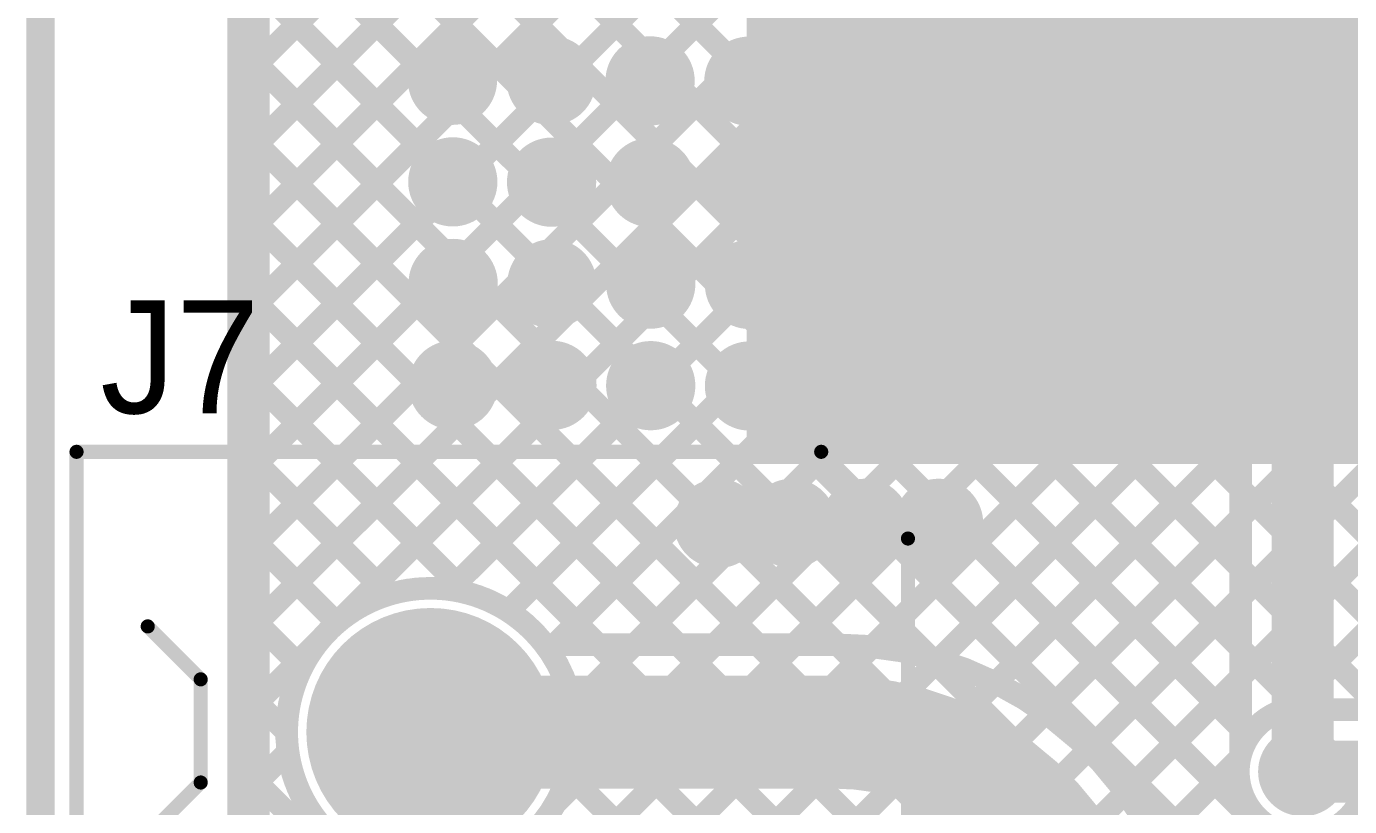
# Model space of a CAD drawing. Header units: millimetres. Extents: x 3.06 to 5.82, y 1.29 to 3.84.
# Drawn here: x 3.0578 to 3.5266, y 2.7916 to 3.0681 of the extents above; entities that cross this region are included whole.
import ezdxf

# ---------------------------------------------------------------- set-up
doc = ezdxf.new("R2010")
doc.units = ezdxf.units.MM
doc.header["$MEASUREMENT"] = 0
for name, color, linetype in [('BottomLayer', 5, 'Continuous'), ('BottomSolder', 6, 'Continuous'), ('Mechanical13', 56, 'Continuous'), ('MultiLayer', 9, 'Continuous'), ('PadHoleLayer', 156, 'Continuous'), ('TopLayer', 1, 'Continuous'), ('TopOverlay', 2, 'Continuous'), ('TopSolder', 216, 'Continuous'), ('ViaHoleLayer', 16, 'Continuous')]:
    doc.layers.add(name, color=color, linetype=linetype)

# ---------------------------------------------------------------- blocks, each defined once
blk = doc.blocks.new('T________B_____2P_63')
at = {"layer": 'BottomLayer', "const_width": 0.04}
blk.add_lwpolyline([(0.18, 0, 1), (0.22, 0, 1)], format="xyb", close=True, dxfattribs=at)
at = {"layer": 'BottomLayer'}
blk.add_solid([(-0.04, 0.04), (-0.04, -0.04), (0.04, 0.04), (0.04, -0.04)], dxfattribs=at)
at = {"layer": 'BottomSolder', "const_width": 0.044}
blk.add_lwpolyline([(0.178, 0, 1), (0.222, 0, 1)], format="xyb", close=True, dxfattribs=at)
at = {"layer": 'BottomSolder'}
blk.add_solid([(-0.044, 0.044), (-0.044, -0.044), (0.044, 0.044), (0.044, -0.044)], dxfattribs=at)
at = {"layer": 'MultiLayer', "const_width": 0.04}
blk.add_lwpolyline([(0.18, 0, 1), (0.22, 0, 1)], format="xyb", close=True, dxfattribs=at)
at = {"layer": 'MultiLayer'}
blk.add_solid([(-0.04, 0.04), (-0.04, -0.04), (0.04, 0.04), (0.04, -0.04)], dxfattribs=at)
at = {"layer": 'PadHoleLayer', "const_width": 0.0275}
for points in [[(-0.01375, 0, 1), (0.01375, 0, 1)], [(0.18625, 0, 1), (0.21375, 0, 1)]]:
    blk.add_lwpolyline(points, format="xyb", close=True, dxfattribs=at)
at = {"layer": 'TopLayer', "const_width": 0.04}
blk.add_lwpolyline([(0.18, 0, 1), (0.22, 0, 1)], format="xyb", close=True, dxfattribs=at)
at = {"layer": 'TopLayer'}
blk.add_solid([(-0.04, 0.04), (-0.04, -0.04), (0.04, 0.04), (0.04, -0.04)], dxfattribs=at)
at = {"layer": 'TopOverlay', "const_width": 0.005}
for points in [[(-0.10066, 0.12542), (-0.10066, -0.1384)], [(-0.10066, 0.12542), (0.29934, 0.12542)], [(0.29934, 0.12542), (0.29934, -0.1384)], [(-0.03661, 0.1002), (-0.01784, 0.08143)], [(0.03748, 0.1002), (0.01871, 0.08143)], [(0.16339, 0.1002), (0.18216, 0.08143)], [(0.23748, 0.1002), (0.21871, 0.08143)], [(-0.01784, 0.08143), (0.01871, 0.08143)], [(0.18216, 0.08143), (0.21871, 0.08143)], [(-0.10066, -0.1384), (-0.06992, -0.16914)], [(0.29934, -0.1384), (0.26861, -0.16914)], [(-0.06992, -0.16914), (0.26861, -0.16914)]]:
    blk.add_lwpolyline(points, dxfattribs=at)
at = {"layer": 'TopOverlay', "const_width": 0.0025}
for points in [[(-0.10191, 0.12542, 1), (-0.09941, 0.12542, 1)], [(-0.10191, 0.12542, 1), (-0.09941, 0.12542, 1)], [(0.29809, 0.12542, 1), (0.30059, 0.12542, 1)], [(0.29809, 0.12542, 1), (0.30059, 0.12542, 1)], [(-0.03786, 0.1002, 1), (-0.03536, 0.1002, 1)], [(0.03623, 0.1002, 1), (0.03873, 0.1002, 1)], [(0.16214, 0.1002, 1), (0.16464, 0.1002, 1)], [(0.23623, 0.1002, 1), (0.23873, 0.1002, 1)], [(-0.01909, 0.08143, 1), (-0.01659, 0.08143, 1)], [(-0.01909, 0.08143, 1), (-0.01659, 0.08143, 1)], [(0.01746, 0.08143, 1), (0.01996, 0.08143, 1)], [(0.01746, 0.08143, 1), (0.01996, 0.08143, 1)], [(0.18091, 0.08143, 1), (0.18341, 0.08143, 1)], [(0.18091, 0.08143, 1), (0.18341, 0.08143, 1)], [(0.21746, 0.08143, 1), (0.21996, 0.08143, 1)], [(0.21746, 0.08143, 1), (0.21996, 0.08143, 1)], [(-0.10191, -0.1384, 1), (-0.09941, -0.1384, 1)], [(-0.10191, -0.1384, 1), (-0.09941, -0.1384, 1)], [(0.29809, -0.1384, 1), (0.30059, -0.1384, 1)], [(0.29809, -0.1384, 1), (0.30059, -0.1384, 1)], [(-0.07117, -0.16914, 1), (-0.06867, -0.16914, 1)], [(-0.07117, -0.16914, 1), (-0.06867, -0.16914, 1)], [(0.26736, -0.16914, 1), (0.26986, -0.16914, 1)], [(0.26736, -0.16914, 1), (0.26986, -0.16914, 1)]]:
    blk.add_lwpolyline(points, format="xyb", close=True, dxfattribs=at)
at = {"layer": 'TopSolder', "const_width": 0.044}
blk.add_lwpolyline([(0.178, 0, 1), (0.222, 0, 1)], format="xyb", close=True, dxfattribs=at)
at = {"layer": 'TopSolder'}
blk.add_solid([(-0.044, 0.044), (-0.044, -0.044), (0.044, 0.044), (0.044, -0.044)], dxfattribs=at)

msp = doc.modelspace()

# ---------------------------------------------------------------- linework, layer by layer
at = {"layer": 'BottomLayer'}
for points, const_width in [([(3.133, 3.04815), (3.641, 3.55615)], 0.008), ([(3.133, 1.554), (3.133, 3.532)], 0.008), ([(3.133, 3.01986), (3.641, 3.52786)], 0.008), ([(3.133, 2.99158), (3.641, 3.49958)], 0.008), ([(3.133, 2.9633), (3.641, 3.4713)], 0.008), ([(3.133, 3.45724), (3.76424, 2.826)], 0.008), ([(3.133, 2.93501), (3.641, 3.44301)], 0.008), ([(3.133, 3.42895), (3.73595, 2.826)], 0.008), ([(3.133, 2.90673), (3.641, 3.41473)], 0.008), ([(3.133, 3.40067), (3.70767, 2.826)], 0.008), ([(3.133, 2.87844), (3.633, 3.37844)], 0.008), ([(3.133, 3.37238), (3.67938, 2.826)], 0.008), ([(3.133, 2.85016), (3.633, 3.35016)], 0.008), ([(3.133, 3.3441), (3.6511, 2.826)], 0.008), ([(3.24533, 2.79278), (3.79411, 3.34156)], 0.008), ([(3.25121, 2.82695), (3.76078, 3.33652)], 0.008), ([(3.16807, 2.85694), (3.633, 3.32187)], 0.008), ([(3.133, 3.31582), (3.62282, 2.826)], 0.008), ([(3.133, 2.65217), (3.79406, 3.31322)], 0.008), ([(3.20794, 2.86853), (3.64441, 3.305)], 0.008), ([(3.22859, 2.86089), (3.67269, 3.305)], 0.008), ([(3.24296, 2.84698), (3.70098, 3.305)], 0.008), ([(3.29954, 2.649), (3.944, 3.29346)], 0.008), ([(3.133, 3.28753), (3.59453, 2.826)], 0.008), ([(3.17812, 2.669), (3.79406, 3.28494)], 0.008), ([(3.252, 2.65803), (3.87586, 3.28189)], 0.008), ([(3.27125, 2.649), (3.90414, 3.28189)], 0.008), ([(3.5051, 2.82628), (3.944, 3.26518)], 0.008), ([(3.133, 3.25925), (3.56625, 2.826)], 0.008), ([(3.2064, 2.669), (3.80015, 3.26275)], 0.008), ([(3.23468, 2.669), (3.81554, 3.24985)], 0.008), ([(3.133, 3.23096), (3.53796, 2.826)], 0.008), ([(3.133, 3.20268), (3.50889, 2.82678)], 0.008), ([(3.133, 3.17439), (3.49091, 2.81649)], 0.008), ([(3.133, 3.14611), (3.52711, 2.752)], 0.008), ([(3.133, 3.11783), (3.49883, 2.752)], 0.008), ([(3.133, 3.08954), (3.47054, 2.752)], 0.008), ([(3.133, 3.06126), (3.44226, 2.752)], 0.008), ([(3.133, 3.03297), (3.42116, 2.74482)], 0.008), ([(3.133, 3.00469), (3.4106, 2.72709)], 0.008), ([(3.133, 2.9764), (3.4604, 2.649)], 0.008), ([(3.133, 2.94812), (3.21374, 2.86738)], 0.008), ([(3.133, 2.91984), (3.18607, 2.86677)], 0.008), ([(3.133, 2.89155), (3.16782, 2.85673)], 0.008), ([(3.133, 2.86327), (3.15541, 2.84086)], 0.008), ([(3.133, 2.82187), (3.16206, 2.85093)], 0.008), ([(3.133, 2.83498), (3.15, 2.81798)], 0.008), ([(3.25038, 2.83074), (3.43212, 2.649)], 0.008), ([(3.51603, 2.826), (3.92686, 2.826)], 0.008), ([(3.133, 2.79359), (3.15047, 2.81106)], 0.008), ([(3.42793, 2.74911), (3.48772, 2.8089)], 0.008), ([(3.51, 2.804), (3.92686, 2.804)], 0.022), ([(3.133, 2.8067), (3.2907, 2.649)], 0.008), ([(3.24977, 2.80307), (3.40384, 2.649)], 0.008), ([(3.133, 2.76531), (3.15811, 2.79041)], 0.008)]:
    msp.add_lwpolyline(points, dxfattribs=dict(at, const_width=const_width))
for points, const_width in [([(3.131, 3.06126, 1), (3.135, 3.06126, 1)], 0.004), ([(3.20287, 3.049, 1), (3.21468, 3.049, 1)], 0.01181), ([(3.23787, 3.04889, 1), (3.24968, 3.04889, 1)], 0.01181), ([(3.27287, 3.04878, 1), (3.28468, 3.04878, 1)], 0.01181), ([(3.30787, 3.04867, 1), (3.31968, 3.04867, 1)], 0.01181), ([(3.34287, 3.04855, 1), (3.35468, 3.04855, 1)], 0.01181), ([(3.37787, 3.04844, 1), (3.38968, 3.04844, 1)], 0.01181), ([(3.41287, 3.04833, 1), (3.42468, 3.04833, 1)], 0.01181), ([(3.44832, 3.04844, 1), (3.46013, 3.04844, 1)], 0.01181), ([(3.131, 3.04815, 1), (3.135, 3.04815, 1)], 0.004), ([(3.131, 3.03297, 1), (3.135, 3.03297, 1)], 0.004), ([(3.131, 3.01986, 1), (3.135, 3.01986, 1)], 0.004), ([(3.20298, 3.013, 1), (3.21479, 3.013, 1)], 0.01181), ([(3.23798, 3.01289, 1), (3.24979, 3.01289, 1)], 0.01181), ([(3.27298, 3.01278, 1), (3.28479, 3.01278, 1)], 0.01181), ([(3.30798, 3.01267, 1), (3.31979, 3.01267, 1)], 0.01181), ([(3.34298, 3.01255, 1), (3.35479, 3.01255, 1)], 0.01181), ([(3.37798, 3.01244, 1), (3.38979, 3.01244, 1)], 0.01181), ([(3.41298, 3.01233, 1), (3.42479, 3.01233, 1)], 0.01181), ([(3.44821, 3.01244, 1), (3.46002, 3.01244, 1)], 0.01181), ([(3.131, 3.00469, 1), (3.135, 3.00469, 1)], 0.004), ([(3.131, 2.99158, 1), (3.135, 2.99158, 1)], 0.004), ([(3.20309, 2.977, 1), (3.21491, 2.977, 1)], 0.01181), ([(3.23809, 2.97689, 1), (3.24991, 2.97689, 1)], 0.01181), ([(3.27309, 2.97678, 1), (3.28491, 2.97678, 1)], 0.01181), ([(3.30809, 2.97667, 1), (3.31991, 2.97667, 1)], 0.01181), ([(3.34309, 2.97655, 1), (3.35491, 2.97655, 1)], 0.01181), ([(3.37809, 2.97644, 1), (3.38991, 2.97644, 1)], 0.01181), ([(3.41309, 2.97633, 1), (3.42491, 2.97633, 1)], 0.01181), ([(3.44809, 2.97644, 1), (3.45991, 2.97644, 1)], 0.01181), ([(3.131, 2.9764, 1), (3.135, 2.9764, 1)], 0.004), ([(3.131, 2.9633, 1), (3.135, 2.9633, 1)], 0.004), ([(3.131, 2.94812, 1), (3.135, 2.94812, 1)], 0.004), ([(3.20309, 2.941, 1), (3.21491, 2.941, 1)], 0.01181), ([(3.23809, 2.94089, 1), (3.24991, 2.94089, 1)], 0.01181), ([(3.27309, 2.94078, 1), (3.28491, 2.94078, 1)], 0.01181), ([(3.30809, 2.94067, 1), (3.31991, 2.94067, 1)], 0.01181), ([(3.34309, 2.94055, 1), (3.35491, 2.94055, 1)], 0.01181), ([(3.37809, 2.94044, 1), (3.38991, 2.94044, 1)], 0.01181), ([(3.41309, 2.94033, 1), (3.42491, 2.94033, 1)], 0.01181), ([(3.44809, 2.94044, 1), (3.45991, 2.94044, 1)], 0.01181), ([(3.131, 2.93501, 1), (3.135, 2.93501, 1)], 0.004), ([(3.131, 2.91984, 1), (3.135, 2.91984, 1)], 0.004), ([(3.131, 2.90673, 1), (3.135, 2.90673, 1)], 0.004), ([(3.29709, 2.892, 1), (3.30891, 2.892, 1)], 0.01181), ([(3.32309, 2.892, 1), (3.33491, 2.892, 1)], 0.01181), ([(3.34909, 2.892, 1), (3.36091, 2.892, 1)], 0.01181), ([(3.37509, 2.892, 1), (3.38691, 2.892, 1)], 0.01181), ([(3.131, 2.89155, 1), (3.135, 2.89155, 1)], 0.004), ([(3.131, 2.87844, 1), (3.135, 2.87844, 1)], 0.004), ([(3.252, 2.818, 1), (3.15, 2.818, 1)], 0.008), ([(3.18407, 2.86677, 1), (3.18807, 2.86677, 1)], 0.004), ([(3.20594, 2.86853, 1), (3.20994, 2.86853, 1)], 0.004), ([(3.21174, 2.86738, 1), (3.21574, 2.86738, 1)], 0.004), ([(3.131, 2.86327, 1), (3.135, 2.86327, 1)], 0.004), ([(3.22659, 2.86089, 1), (3.23059, 2.86089, 1)], 0.004), ([(3.16582, 2.85673, 1), (3.16982, 2.85673, 1)], 0.004), ([(3.16607, 2.85694, 1), (3.17007, 2.85694, 1)], 0.004), ([(3.16006, 2.85093, 1), (3.16406, 2.85093, 1)], 0.004), ([(3.131, 2.85016, 1), (3.135, 2.85016, 1)], 0.004), ([(3.24096, 2.84698, 1), (3.24496, 2.84698, 1)], 0.004), ([(3.15341, 2.84086, 1), (3.15741, 2.84086, 1)], 0.004), ([(3.131, 2.83498, 1), (3.135, 2.83498, 1)], 0.004), ([(3.24838, 2.83074, 1), (3.25238, 2.83074, 1)], 0.004), ([(3.24921, 2.82695, 1), (3.25321, 2.82695, 1)], 0.004), ([(3.5031, 2.82628, 1), (3.5071, 2.82628, 1)], 0.004), ([(3.50689, 2.82678, 1), (3.51089, 2.82678, 1)], 0.004), ([(3.51403, 2.826, 1), (3.51803, 2.826, 1)], 0.004), ([(3.51403, 2.826, 1), (3.51803, 2.826, 1)], 0.004), ([(3.131, 2.82187, 1), (3.135, 2.82187, 1)], 0.004), ([(3.148, 2.818, 1), (3.152, 2.818, 1)], 0.004), ([(3.148, 2.81798, 1), (3.152, 2.81798, 1)], 0.004), ([(3.25, 2.818, 1), (3.254, 2.818, 1)], 0.004), ([(3.48891, 2.81649, 1), (3.49291, 2.81649, 1)], 0.004), ([(3.14847, 2.81106, 1), (3.15247, 2.81106, 1)], 0.004), ([(3.48572, 2.8089, 1), (3.48972, 2.8089, 1)], 0.004), ([(3.50409, 2.804, 1), (3.51591, 2.804, 1)], 0.01181), ([(3.5045, 2.804, 1), (3.5155, 2.804, 1)], 0.011), ([(3.131, 2.8067, 1), (3.135, 2.8067, 1)], 0.004), ([(3.24777, 2.80307, 1), (3.25177, 2.80307, 1)], 0.004), ([(3.131, 2.79359, 1), (3.135, 2.79359, 1)], 0.004), ([(3.15611, 2.79041, 1), (3.16011, 2.79041, 1)], 0.004), ([(3.24333, 2.79278, 1), (3.24733, 2.79278, 1)], 0.004)]:
    msp.add_lwpolyline(points, format="xyb", close=True, dxfattribs=dict(at, const_width=const_width))
at = {"layer": 'BottomLayer', "const_width": 0.008}
msp.add_lwpolyline([(3.51603, 2.782, -1.310882), (3.51603, 2.826)], format="xyb", dxfattribs=at)
at = {"layer": 'BottomLayer'}
msp.add_solid([(3.313, 2.913), (3.635, 2.913), (3.313, 3.801), (3.635, 3.801)], dxfattribs=at)
at = {"layer": 'BottomSolder', "const_width": 0.01581}
for points in [[(3.20087, 3.049, 1), (3.21668, 3.049, 1)], [(3.23587, 3.04889, 1), (3.25168, 3.04889, 1)], [(3.27087, 3.04878, 1), (3.28668, 3.04878, 1)], [(3.30587, 3.04867, 1), (3.32168, 3.04867, 1)], [(3.34087, 3.04855, 1), (3.35668, 3.04855, 1)], [(3.37587, 3.04844, 1), (3.39168, 3.04844, 1)], [(3.41087, 3.04833, 1), (3.42668, 3.04833, 1)], [(3.44632, 3.04844, 1), (3.46213, 3.04844, 1)], [(3.20098, 3.013, 1), (3.21679, 3.013, 1)], [(3.23598, 3.01289, 1), (3.25179, 3.01289, 1)], [(3.27098, 3.01278, 1), (3.28679, 3.01278, 1)], [(3.30598, 3.01267, 1), (3.32179, 3.01267, 1)], [(3.34098, 3.01255, 1), (3.35679, 3.01255, 1)], [(3.37598, 3.01244, 1), (3.39179, 3.01244, 1)], [(3.41098, 3.01233, 1), (3.42679, 3.01233, 1)], [(3.44621, 3.01244, 1), (3.46202, 3.01244, 1)], [(3.20109, 2.977, 1), (3.21691, 2.977, 1)], [(3.23609, 2.97689, 1), (3.25191, 2.97689, 1)], [(3.27109, 2.97678, 1), (3.28691, 2.97678, 1)], [(3.30609, 2.97667, 1), (3.32191, 2.97667, 1)], [(3.34109, 2.97655, 1), (3.35691, 2.97655, 1)], [(3.37609, 2.97644, 1), (3.39191, 2.97644, 1)], [(3.41109, 2.97633, 1), (3.42691, 2.97633, 1)], [(3.44609, 2.97644, 1), (3.46191, 2.97644, 1)], [(3.20109, 2.941, 1), (3.21691, 2.941, 1)], [(3.23609, 2.94089, 1), (3.25191, 2.94089, 1)], [(3.27109, 2.94078, 1), (3.28691, 2.94078, 1)], [(3.30609, 2.94067, 1), (3.32191, 2.94067, 1)], [(3.34109, 2.94055, 1), (3.35691, 2.94055, 1)], [(3.37609, 2.94044, 1), (3.39191, 2.94044, 1)], [(3.41109, 2.94033, 1), (3.42691, 2.94033, 1)], [(3.44609, 2.94044, 1), (3.46191, 2.94044, 1)], [(3.29509, 2.892, 1), (3.31091, 2.892, 1)], [(3.32109, 2.892, 1), (3.33691, 2.892, 1)], [(3.34709, 2.892, 1), (3.36291, 2.892, 1)], [(3.37309, 2.892, 1), (3.38891, 2.892, 1)], [(3.50209, 2.804, 1), (3.51791, 2.804, 1)]]:
    msp.add_lwpolyline(points, format="xyb", close=True, dxfattribs=at)
at = {"layer": 'Mechanical13', "const_width": 0.01}
msp.add_lwpolyline([(3.06284, 1.52328), (3.06284, 3.57903)], dxfattribs=at)
at = {"layer": 'MultiLayer', "const_width": 0.01181}
for points in [[(3.20287, 3.049, 1), (3.21468, 3.049, 1)], [(3.23787, 3.04889, 1), (3.24968, 3.04889, 1)], [(3.27287, 3.04878, 1), (3.28468, 3.04878, 1)], [(3.30787, 3.04867, 1), (3.31968, 3.04867, 1)], [(3.34287, 3.04855, 1), (3.35468, 3.04855, 1)], [(3.37787, 3.04844, 1), (3.38968, 3.04844, 1)], [(3.41287, 3.04833, 1), (3.42468, 3.04833, 1)], [(3.44832, 3.04844, 1), (3.46013, 3.04844, 1)], [(3.20298, 3.013, 1), (3.21479, 3.013, 1)], [(3.23798, 3.01289, 1), (3.24979, 3.01289, 1)], [(3.27298, 3.01278, 1), (3.28479, 3.01278, 1)], [(3.30798, 3.01267, 1), (3.31979, 3.01267, 1)], [(3.34298, 3.01255, 1), (3.35479, 3.01255, 1)], [(3.37798, 3.01244, 1), (3.38979, 3.01244, 1)], [(3.41298, 3.01233, 1), (3.42479, 3.01233, 1)], [(3.44821, 3.01244, 1), (3.46002, 3.01244, 1)], [(3.20309, 2.977, 1), (3.21491, 2.977, 1)], [(3.23809, 2.97689, 1), (3.24991, 2.97689, 1)], [(3.27309, 2.97678, 1), (3.28491, 2.97678, 1)], [(3.30809, 2.97667, 1), (3.31991, 2.97667, 1)], [(3.34309, 2.97655, 1), (3.35491, 2.97655, 1)], [(3.37809, 2.97644, 1), (3.38991, 2.97644, 1)], [(3.41309, 2.97633, 1), (3.42491, 2.97633, 1)], [(3.44809, 2.97644, 1), (3.45991, 2.97644, 1)], [(3.20309, 2.941, 1), (3.21491, 2.941, 1)], [(3.23809, 2.94089, 1), (3.24991, 2.94089, 1)], [(3.27309, 2.94078, 1), (3.28491, 2.94078, 1)], [(3.30809, 2.94067, 1), (3.31991, 2.94067, 1)], [(3.34309, 2.94055, 1), (3.35491, 2.94055, 1)], [(3.37809, 2.94044, 1), (3.38991, 2.94044, 1)], [(3.41309, 2.94033, 1), (3.42491, 2.94033, 1)], [(3.44809, 2.94044, 1), (3.45991, 2.94044, 1)], [(3.29709, 2.892, 1), (3.30891, 2.892, 1)], [(3.32309, 2.892, 1), (3.33491, 2.892, 1)], [(3.34909, 2.892, 1), (3.36091, 2.892, 1)], [(3.37509, 2.892, 1), (3.38691, 2.892, 1)], [(3.50409, 2.804, 1), (3.51591, 2.804, 1)]]:
    msp.add_lwpolyline(points, format="xyb", close=True, dxfattribs=at)
at = {"layer": 'TopLayer'}
for points, const_width in [([(3.14, 1.566), (3.14, 3.544)], 0.008), ([(3.51, 2.804), (3.51, 3.41286)], 0.022), ([(3.488, 2.81003), (3.488, 3.41286)], 0.008), ([(3.14, 3.05515), (3.488, 3.40315)], 0.008), ([(3.14, 3.39367), (3.488, 3.04567)], 0.008), ([(3.14, 3.02686), (3.488, 3.37486)], 0.008), ([(3.14, 3.36538), (3.488, 3.01738)], 0.008), ([(3.14, 2.99858), (3.488, 3.34658)], 0.008), ([(3.14, 3.3371), (3.488, 2.9891)], 0.008), ([(3.14, 2.9703), (3.488, 3.3183)], 0.008), ([(3.14, 3.30882), (3.488, 2.96082)], 0.008), ([(3.14, 2.94201), (3.488, 3.29001)], 0.008), ([(3.14, 3.28053), (3.488, 2.93253)], 0.008), ([(3.14, 2.91373), (3.488, 3.26173)], 0.008), ([(3.14, 3.25225), (3.488, 2.90425)], 0.008), ([(3.14, 2.88544), (3.488, 3.23344)], 0.008), ([(3.14, 3.22396), (3.488, 2.87596)], 0.008), ([(3.14, 2.85716), (3.488, 3.20516)], 0.008), ([(3.14, 3.19568), (3.488, 2.84768)], 0.008), ([(3.16807, 2.85694), (3.488, 3.17687)], 0.008), ([(3.14, 3.16739), (3.488, 2.81939)], 0.008), ([(3.20794, 2.86853), (3.488, 3.14859)], 0.008), ([(3.14, 3.13911), (3.537, 2.74211)], 0.008), ([(3.22859, 2.86089), (3.488, 3.12031)], 0.008), ([(3.14, 3.11083), (3.537, 2.71383)], 0.008), ([(3.24498, 2.849), (3.488, 3.09202)], 0.008), ([(3.14, 3.08254), (3.37819, 2.84435)], 0.008), ([(3.27326, 2.849), (3.488, 3.06374)], 0.008), ([(3.14, 3.05426), (3.34526, 2.84899)], 0.008), ([(3.30155, 2.849), (3.488, 3.03545)], 0.008), ([(3.14, 3.02597), (3.31697, 2.849)], 0.008), ([(3.32983, 2.849), (3.488, 3.00717)], 0.008), ([(3.14, 2.99769), (3.28869, 2.849)], 0.008), ([(3.35741, 2.8483), (3.488, 2.97888)], 0.008), ([(3.14, 2.9694), (3.2604, 2.849)], 0.008), ([(3.38095, 2.84355), (3.488, 2.9506)], 0.008), ([(3.14, 2.94112), (3.21374, 2.86738)], 0.008), ([(3.40119, 2.83551), (3.488, 2.92232)], 0.008), ([(3.14, 2.91284), (3.18607, 2.86677)], 0.008), ([(3.41882, 2.82485), (3.488, 2.89403)], 0.008), ([(3.14, 2.88455), (3.16782, 2.85673)], 0.008), ([(3.43414, 2.81188), (3.488, 2.86575)], 0.008), ([(3.14, 2.85627), (3.15541, 2.84086)], 0.008), ([(3.14, 2.82887), (3.16206, 2.85093)], 0.008), ([(3.2415, 2.849), (3.344, 2.849)], 0.008), ([(3.44722, 2.79669), (3.488, 2.83746)], 0.008), ([(3.201, 2.818), (3.344, 2.818)], 0.04), ([(3.14, 2.82798), (3.15, 2.81798)], 0.008), ([(3.14, 2.80059), (3.15047, 2.81106)], 0.008), ([(3.45801, 2.77919), (3.48772, 2.8089)], 0.008), ([(3.14, 2.7997), (3.537, 2.4027)], 0.008), ([(3.14, 2.77231), (3.15811, 2.79041)], 0.008)]:
    msp.add_lwpolyline(points, dxfattribs=dict(at, const_width=const_width))
for points, const_width in [([(3.486, 3.06374, 1), (3.49, 3.06374, 1)], 0.004), ([(3.138, 3.05515, 1), (3.142, 3.05515, 1)], 0.004), ([(3.138, 3.05426, 1), (3.142, 3.05426, 1)], 0.004), ([(3.20287, 3.049, 1), (3.21468, 3.049, 1)], 0.01181), ([(3.23787, 3.04889, 1), (3.24968, 3.04889, 1)], 0.01181), ([(3.27287, 3.04878, 1), (3.28468, 3.04878, 1)], 0.01181), ([(3.30787, 3.04867, 1), (3.31968, 3.04867, 1)], 0.01181), ([(3.34287, 3.04855, 1), (3.35468, 3.04855, 1)], 0.01181), ([(3.37787, 3.04844, 1), (3.38968, 3.04844, 1)], 0.01181), ([(3.41287, 3.04833, 1), (3.42468, 3.04833, 1)], 0.01181), ([(3.44832, 3.04844, 1), (3.46013, 3.04844, 1)], 0.01181), ([(3.486, 3.04567, 1), (3.49, 3.04567, 1)], 0.004), ([(3.486, 3.03545, 1), (3.49, 3.03545, 1)], 0.004), ([(3.138, 3.02686, 1), (3.142, 3.02686, 1)], 0.004), ([(3.138, 3.02597, 1), (3.142, 3.02597, 1)], 0.004), ([(3.20298, 3.013, 1), (3.21479, 3.013, 1)], 0.01181), ([(3.23798, 3.01289, 1), (3.24979, 3.01289, 1)], 0.01181), ([(3.27298, 3.01278, 1), (3.28479, 3.01278, 1)], 0.01181), ([(3.30798, 3.01267, 1), (3.31979, 3.01267, 1)], 0.01181), ([(3.34298, 3.01255, 1), (3.35479, 3.01255, 1)], 0.01181), ([(3.37798, 3.01244, 1), (3.38979, 3.01244, 1)], 0.01181), ([(3.41298, 3.01233, 1), (3.42479, 3.01233, 1)], 0.01181), ([(3.44821, 3.01244, 1), (3.46002, 3.01244, 1)], 0.01181), ([(3.486, 3.01738, 1), (3.49, 3.01738, 1)], 0.004), ([(3.486, 3.00717, 1), (3.49, 3.00717, 1)], 0.004), ([(3.138, 2.99858, 1), (3.142, 2.99858, 1)], 0.004), ([(3.138, 2.99769, 1), (3.142, 2.99769, 1)], 0.004), ([(3.486, 2.9891, 1), (3.49, 2.9891, 1)], 0.004), ([(3.20309, 2.977, 1), (3.21491, 2.977, 1)], 0.01181), ([(3.23809, 2.97689, 1), (3.24991, 2.97689, 1)], 0.01181), ([(3.27309, 2.97678, 1), (3.28491, 2.97678, 1)], 0.01181), ([(3.30809, 2.97667, 1), (3.31991, 2.97667, 1)], 0.01181), ([(3.34309, 2.97655, 1), (3.35491, 2.97655, 1)], 0.01181), ([(3.37809, 2.97644, 1), (3.38991, 2.97644, 1)], 0.01181), ([(3.41309, 2.97633, 1), (3.42491, 2.97633, 1)], 0.01181), ([(3.44809, 2.97644, 1), (3.45991, 2.97644, 1)], 0.01181), ([(3.486, 2.97888, 1), (3.49, 2.97888, 1)], 0.004), ([(3.138, 2.9703, 1), (3.142, 2.9703, 1)], 0.004), ([(3.138, 2.9694, 1), (3.142, 2.9694, 1)], 0.004), ([(3.486, 2.96082, 1), (3.49, 2.96082, 1)], 0.004), ([(3.486, 2.9506, 1), (3.49, 2.9506, 1)], 0.004), ([(3.20309, 2.941, 1), (3.21491, 2.941, 1)], 0.01181), ([(3.23809, 2.94089, 1), (3.24991, 2.94089, 1)], 0.01181), ([(3.27309, 2.94078, 1), (3.28491, 2.94078, 1)], 0.01181), ([(3.30809, 2.94067, 1), (3.31991, 2.94067, 1)], 0.01181), ([(3.34309, 2.94055, 1), (3.35491, 2.94055, 1)], 0.01181), ([(3.37809, 2.94044, 1), (3.38991, 2.94044, 1)], 0.01181), ([(3.41309, 2.94033, 1), (3.42491, 2.94033, 1)], 0.01181), ([(3.44809, 2.94044, 1), (3.45991, 2.94044, 1)], 0.01181), ([(3.138, 2.94201, 1), (3.142, 2.94201, 1)], 0.004), ([(3.138, 2.94112, 1), (3.142, 2.94112, 1)], 0.004), ([(3.486, 2.93253, 1), (3.49, 2.93253, 1)], 0.004), ([(3.486, 2.92232, 1), (3.49, 2.92232, 1)], 0.004), ([(3.138, 2.91373, 1), (3.142, 2.91373, 1)], 0.004), ([(3.138, 2.91284, 1), (3.142, 2.91284, 1)], 0.004), ([(3.486, 2.90425, 1), (3.49, 2.90425, 1)], 0.004), ([(3.29709, 2.892, 1), (3.30891, 2.892, 1)], 0.01181), ([(3.32309, 2.892, 1), (3.33491, 2.892, 1)], 0.01181), ([(3.34909, 2.892, 1), (3.36091, 2.892, 1)], 0.01181), ([(3.37509, 2.892, 1), (3.38691, 2.892, 1)], 0.01181), ([(3.486, 2.89403, 1), (3.49, 2.89403, 1)], 0.004), ([(3.138, 2.88544, 1), (3.142, 2.88544, 1)], 0.004), ([(3.138, 2.88455, 1), (3.142, 2.88455, 1)], 0.004), ([(3.486, 2.87596, 1), (3.49, 2.87596, 1)], 0.004), ([(3.18407, 2.86677, 1), (3.18807, 2.86677, 1)], 0.004), ([(3.20594, 2.86853, 1), (3.20994, 2.86853, 1)], 0.004), ([(3.21174, 2.86738, 1), (3.21574, 2.86738, 1)], 0.004), ([(3.486, 2.86575, 1), (3.49, 2.86575, 1)], 0.004), ([(3.22659, 2.86089, 1), (3.23059, 2.86089, 1)], 0.004), ([(3.138, 2.85716, 1), (3.142, 2.85716, 1)], 0.004), ([(3.138, 2.85627, 1), (3.142, 2.85627, 1)], 0.004), ([(3.16582, 2.85673, 1), (3.16982, 2.85673, 1)], 0.004), ([(3.16607, 2.85694, 1), (3.17007, 2.85694, 1)], 0.004), ([(3.16006, 2.85093, 1), (3.16406, 2.85093, 1)], 0.004), ([(3.2395, 2.849, 1), (3.2435, 2.849, 1)], 0.004), ([(3.2395, 2.849, 1), (3.2435, 2.849, 1)], 0.004), ([(3.24298, 2.849, 1), (3.24698, 2.849, 1)], 0.004), ([(3.2584, 2.849, 1), (3.2624, 2.849, 1)], 0.004), ([(3.27126, 2.849, 1), (3.27526, 2.849, 1)], 0.004), ([(3.28669, 2.849, 1), (3.29069, 2.849, 1)], 0.004), ([(3.29955, 2.849, 1), (3.30355, 2.849, 1)], 0.004), ([(3.31497, 2.849, 1), (3.31897, 2.849, 1)], 0.004), ([(3.32783, 2.849, 1), (3.33183, 2.849, 1)], 0.004), ([(3.342, 2.849, 1), (3.346, 2.849, 1)], 0.004), ([(3.342, 2.849, 1), (3.346, 2.849, 1)], 0.004), ([(3.34326, 2.84899, 1), (3.34726, 2.84899, 1)], 0.004), ([(3.35541, 2.8483, 1), (3.35941, 2.8483, 1)], 0.004), ([(3.486, 2.84768, 1), (3.49, 2.84768, 1)], 0.004), ([(3.37619, 2.84435, 1), (3.38019, 2.84435, 1)], 0.004), ([(3.37895, 2.84355, 1), (3.38295, 2.84355, 1)], 0.004), ([(3.15341, 2.84086, 1), (3.15741, 2.84086, 1)], 0.004), ([(3.486, 2.83746, 1), (3.49, 2.83746, 1)], 0.004), ([(3.191, 2.818, 1), (3.211, 2.818, 1)], 0.02), ([(3.334, 2.818, 1), (3.354, 2.818, 1)], 0.02), ([(3.334, 2.818, 1), (3.354, 2.818, 1)], 0.02), ([(3.3992, 2.83551, 1), (3.4032, 2.83551, 1)], 0.004), ([(3.138, 2.82887, 1), (3.142, 2.82887, 1)], 0.004), ([(3.138, 2.82798, 1), (3.142, 2.82798, 1)], 0.004), ([(3.41682, 2.82485, 1), (3.42082, 2.82485, 1)], 0.004), ([(3.148, 2.81798, 1), (3.152, 2.81798, 1)], 0.004), ([(3.486, 2.81939, 1), (3.49, 2.81939, 1)], 0.004), ([(3.14847, 2.81106, 1), (3.15247, 2.81106, 1)], 0.004), ([(3.43214, 2.81188, 1), (3.43614, 2.81188, 1)], 0.004), ([(3.48572, 2.8089, 1), (3.48972, 2.8089, 1)], 0.004), ([(3.486, 2.81003, 1), (3.49, 2.81003, 1)], 0.004), ([(3.486, 2.81003, 1), (3.49, 2.81003, 1)], 0.004), ([(3.50409, 2.804, 1), (3.51591, 2.804, 1)], 0.01181), ([(3.5045, 2.804, 1), (3.5155, 2.804, 1)], 0.011), ([(3.138, 2.80059, 1), (3.142, 2.80059, 1)], 0.004), ([(3.138, 2.7997, 1), (3.142, 2.7997, 1)], 0.004), ([(3.44522, 2.79669, 1), (3.44922, 2.79669, 1)], 0.004), ([(3.15611, 2.79041, 1), (3.16011, 2.79041, 1)], 0.004)]:
    msp.add_lwpolyline(points, format="xyb", close=True, dxfattribs=dict(at, const_width=const_width))
for points, const_width in [([(3.2415, 2.787, -2.951513), (3.2415, 2.849)], 0.008), ([(3.344, 2.849, -0.414214), (3.472, 2.721)], 0.008), ([(3.344, 2.818, -0.414214), (3.441, 2.721)], 0.04), ([(3.53281, 2.804, -1.143538), (3.488, 2.81003)], 0.008)]:
    msp.add_lwpolyline(points, format="xyb", dxfattribs=dict(at, const_width=const_width))
at = {"layer": 'TopSolder', "const_width": 0.01581}
for points in [[(3.20087, 3.049, 1), (3.21668, 3.049, 1)], [(3.23587, 3.04889, 1), (3.25168, 3.04889, 1)], [(3.27087, 3.04878, 1), (3.28668, 3.04878, 1)], [(3.30587, 3.04867, 1), (3.32168, 3.04867, 1)], [(3.34087, 3.04855, 1), (3.35668, 3.04855, 1)], [(3.37587, 3.04844, 1), (3.39168, 3.04844, 1)], [(3.41087, 3.04833, 1), (3.42668, 3.04833, 1)], [(3.44632, 3.04844, 1), (3.46213, 3.04844, 1)], [(3.20098, 3.013, 1), (3.21679, 3.013, 1)], [(3.23598, 3.01289, 1), (3.25179, 3.01289, 1)], [(3.27098, 3.01278, 1), (3.28679, 3.01278, 1)], [(3.30598, 3.01267, 1), (3.32179, 3.01267, 1)], [(3.34098, 3.01255, 1), (3.35679, 3.01255, 1)], [(3.37598, 3.01244, 1), (3.39179, 3.01244, 1)], [(3.41098, 3.01233, 1), (3.42679, 3.01233, 1)], [(3.44621, 3.01244, 1), (3.46202, 3.01244, 1)], [(3.20109, 2.977, 1), (3.21691, 2.977, 1)], [(3.23609, 2.97689, 1), (3.25191, 2.97689, 1)], [(3.27109, 2.97678, 1), (3.28691, 2.97678, 1)], [(3.30609, 2.97667, 1), (3.32191, 2.97667, 1)], [(3.34109, 2.97655, 1), (3.35691, 2.97655, 1)], [(3.37609, 2.97644, 1), (3.39191, 2.97644, 1)], [(3.41109, 2.97633, 1), (3.42691, 2.97633, 1)], [(3.44609, 2.97644, 1), (3.46191, 2.97644, 1)], [(3.20109, 2.941, 1), (3.21691, 2.941, 1)], [(3.23609, 2.94089, 1), (3.25191, 2.94089, 1)], [(3.27109, 2.94078, 1), (3.28691, 2.94078, 1)], [(3.30609, 2.94067, 1), (3.32191, 2.94067, 1)], [(3.34109, 2.94055, 1), (3.35691, 2.94055, 1)], [(3.37609, 2.94044, 1), (3.39191, 2.94044, 1)], [(3.41109, 2.94033, 1), (3.42691, 2.94033, 1)], [(3.44609, 2.94044, 1), (3.46191, 2.94044, 1)], [(3.29509, 2.892, 1), (3.31091, 2.892, 1)], [(3.32109, 2.892, 1), (3.33691, 2.892, 1)], [(3.34709, 2.892, 1), (3.36291, 2.892, 1)], [(3.37309, 2.892, 1), (3.38891, 2.892, 1)], [(3.50209, 2.804, 1), (3.51791, 2.804, 1)]]:
    msp.add_lwpolyline(points, format="xyb", close=True, dxfattribs=at)
at = {"layer": 'ViaHoleLayer', "const_width": 0.00787}
for points in [[(3.20484, 3.049, 1), (3.21271, 3.049, 1)], [(3.23984, 3.04889, 1), (3.24771, 3.04889, 1)], [(3.27484, 3.04878, 1), (3.28271, 3.04878, 1)], [(3.30984, 3.04867, 1), (3.31771, 3.04867, 1)], [(3.34484, 3.04855, 1), (3.35271, 3.04855, 1)], [(3.37984, 3.04844, 1), (3.38771, 3.04844, 1)], [(3.41484, 3.04833, 1), (3.42271, 3.04833, 1)], [(3.45029, 3.04844, 1), (3.45816, 3.04844, 1)], [(3.20495, 3.013, 1), (3.21283, 3.013, 1)], [(3.23995, 3.01289, 1), (3.24783, 3.01289, 1)], [(3.27495, 3.01278, 1), (3.28283, 3.01278, 1)], [(3.30995, 3.01267, 1), (3.31783, 3.01267, 1)], [(3.34495, 3.01255, 1), (3.35283, 3.01255, 1)], [(3.37995, 3.01244, 1), (3.38783, 3.01244, 1)], [(3.41495, 3.01233, 1), (3.42283, 3.01233, 1)], [(3.45017, 3.01244, 1), (3.45805, 3.01244, 1)], [(3.20506, 2.977, 1), (3.21294, 2.977, 1)], [(3.24006, 2.97689, 1), (3.24794, 2.97689, 1)], [(3.27506, 2.97678, 1), (3.28294, 2.97678, 1)], [(3.31006, 2.97667, 1), (3.31794, 2.97667, 1)], [(3.34506, 2.97655, 1), (3.35294, 2.97655, 1)], [(3.38006, 2.97644, 1), (3.38794, 2.97644, 1)], [(3.41506, 2.97633, 1), (3.42294, 2.97633, 1)], [(3.45006, 2.97644, 1), (3.45794, 2.97644, 1)], [(3.20506, 2.941, 1), (3.21294, 2.941, 1)], [(3.24006, 2.94089, 1), (3.24794, 2.94089, 1)], [(3.27506, 2.94078, 1), (3.28294, 2.94078, 1)], [(3.31006, 2.94067, 1), (3.31794, 2.94067, 1)], [(3.34506, 2.94055, 1), (3.35294, 2.94055, 1)], [(3.38006, 2.94044, 1), (3.38794, 2.94044, 1)], [(3.41506, 2.94033, 1), (3.42294, 2.94033, 1)], [(3.45006, 2.94044, 1), (3.45794, 2.94044, 1)], [(3.29906, 2.892, 1), (3.30694, 2.892, 1)], [(3.32506, 2.892, 1), (3.33294, 2.892, 1)], [(3.35106, 2.892, 1), (3.35894, 2.892, 1)], [(3.37706, 2.892, 1), (3.38494, 2.892, 1)], [(3.50606, 2.804, 1), (3.51394, 2.804, 1)]]:
    msp.add_lwpolyline(points, format="xyb", close=True, dxfattribs=at)

# ---------------------------------------------------------------- block references
at = {"rotation": 90}
msp.add_blockref('T________B_____2P_63', (3.201, 2.618), dxfattribs=at)

# ---------------------------------------------------------------- texts
at = {"layer": 'TopOverlay'}
msp.add_text('J7', height=0.04, dxfattribs=at).set_placement((3.084, 2.931))

doc.saveas('drawing.dxf')
